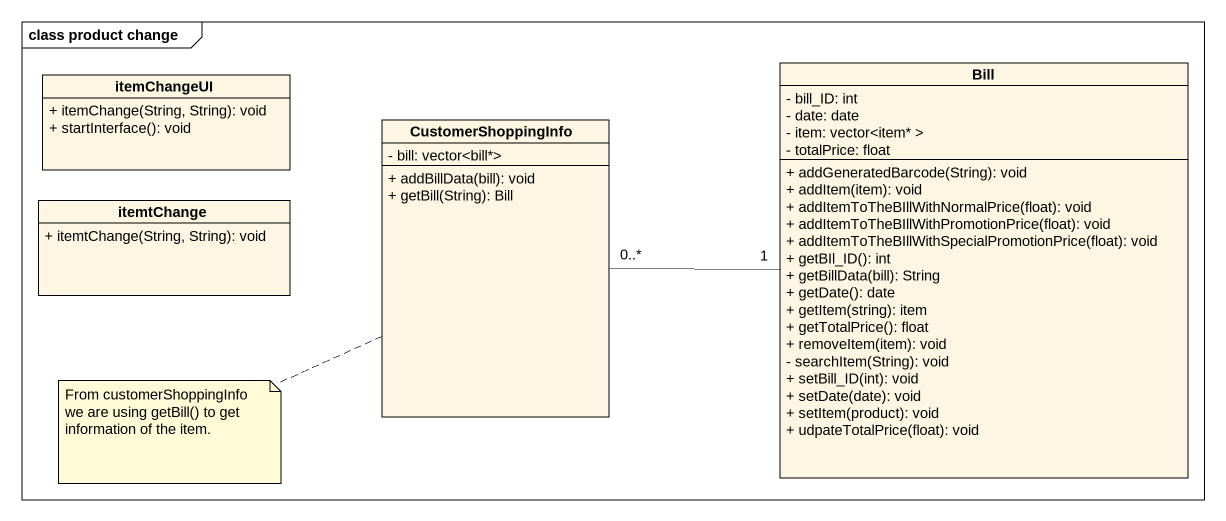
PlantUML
@startuml
mainframe class product change
hide circle
hide empty members
skinparam classAttributeIconSize 0
class itemChangeUI {
  + itemChange(String, String): void
  + startInterface(): void
}
class Bill {
  - bill_ID: int
  - date: date
  - item: vector<item* >
  - totalPrice: float
  + addGeneratedBarcode(String): void
  + addItem(item): void
  + addItemToTheBIllWithNormalPrice(float): void
  + addItemToTheBIllWithPromotionPrice(float): void
  + addItemToTheBIllWithSpecialPromotionPrice(float): void
  + getBIl_ID(): int
  + getBillData(bill): String
  + getDate(): date
  + getItem(string): item
  + getTotalPrice(): float
  + removeItem(item): void
  - searchItem(String): void
  + setBill_ID(int): void
  + setDate(date): void
  + setItem(product): void
  + udpateTotalPrice(float): void
}
class CustomerShoppingInfo {
  - bill: vector<bill*>
  + addBillData(bill): void
  + getBill(String): Bill
}
class itemtChange {
  + itemtChange(String, String): void
}
Bill "1" -left- "0..*" CustomerShoppingInfo
note left of CustomerShoppingInfo : From customerShoppingInfo we are using getBill() to get information of the item.
@enduml
